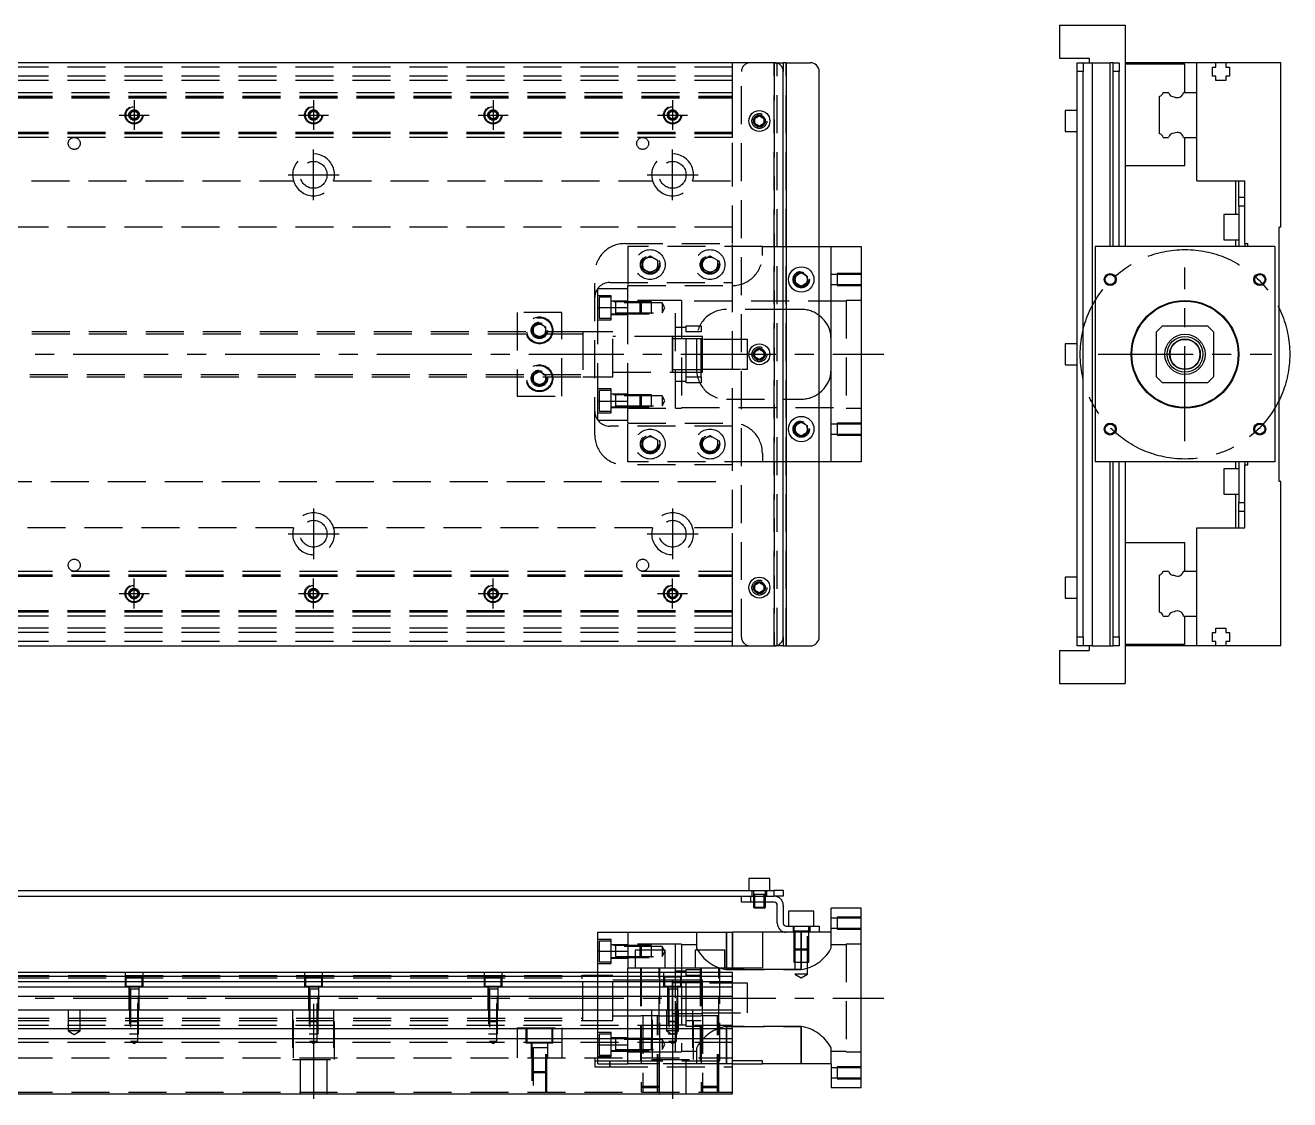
# Model space of a CAD drawing. Extents: x -21 to 843, y -308 to 112.
# Drawn here: x 420.6 to 843.3, y -249.2 to 110 of the extents above; entities that cross this region are included whole.
import ezdxf

# ---------------------------------------------------------------- set-up
doc = ezdxf.new("R2010")
doc.units = 0
doc.linetypes.add('CENTER', pattern=[50.8, 31.75, -6.35, 6.35, -6.35])
doc.linetypes.add('DASHED', pattern=[19.05, 12.7, -6.35])
doc.layers.get('0').update_dxf_attribs({"linetype": 'CONTINUOUS'})
doc.layers.add('CENTER', color=1, linetype='CENTER')

msp = doc.modelspace()

# ---------------------------------------------------------------- linework, layer by layer
at = {"color": 7, "linetype": 'CONTINUOUS'}
for p, q in [((766.27, 110), (766.27, 99)), ((766.27, 110), (788.27, 110)), ((788.27, 110), (788.27, 36)), ((671, 97.5), (3, 97.5)), ((671, 97.5), (674, 97.5)), ((674, 97.5), (674, 94.5)), ((675, 97.5), (674, 97.5)), ((675, 97.5), (675, -97.5)), ((675, 97.5), (683, 97.5)), ((766.27, 99), (776.27, 99)), ((772.27, 97.5), (774.27, 97.5)), ((772.27, 94.5), (772.27, 97.5)), ((774.27, 97.5), (777.27, 97.5)), ((774.27, 97.5), (774.27, 94.5)), ((776.27, 99), (776.27, 97.5)), ((777.27, 97.5), (777.27, -97.5)), ((777.27, 97.5), (783.27, 97.5)), ((783.27, 36), (783.27, 97.5)), ((784.27, 97.5), (783.27, 97.5)), ((784.27, 97.5), (786.27, 97.5)), ((784.27, 94.5), (784.27, 97.5)), ((786.27, 97.5), (786.27, 94.5)), ((812.27, 97.5), (788.27, 97.5)), ((812.27, 87.5), (812.27, 97.5)), ((818.57, 97.5), (812.27, 97.5)), ((821.97, 97.5), (818.57, 97.5)), ((818.57, 96), (818.57, 97.5)), ((821.97, 97.5), (821.97, 96)), ((840.27, 97.5), (821.97, 97.5)), ((840.27, 42.5), (840.27, 97.5)), ((674, -94.5), (674, 94.5)), ((686, -94.5), (686, 94.5)), ((774.27, 94.5), (772.27, 94.5)), ((772.27, -94.5), (772.27, 94.5)), ((774.27, -94.5), (774.27, 94.5)), ((786.27, 94.5), (784.27, 94.5)), ((784.27, 36), (784.27, 94.5)), ((786.27, 36), (786.27, 94.5)), ((808.27, 97), (788.27, 97)), ((808.27, 87.5), (808.27, 97)), ((817.42, 96), (818.57, 96)), ((817.42, 93), (817.42, 96)), ((818.57, 93), (817.42, 93)), ((818.57, 91.5), (818.57, 93)), ((821.97, 96), (823.12, 96)), ((821.97, 93), (821.97, 91.5)), ((823.12, 93), (821.97, 93)), ((823.12, 96), (823.12, 93)), ((821.97, 91.5), (818.57, 91.5)), ((799.77, 73.752272), (799.77, 86.247728)), ((801.022272, 87.5), (802.79668, 87.5)), ((807.747372, 87.5), (812.27, 87.5)), ((812.27, 72.5), (812.27, 87.5)), ((812.27, 72.5), (812.27, 87.5)), ((768.27, 81.5), (768.27, 78)), ((772.27, 81.5), (768.27, 81.5)), ((664.5, 78.866026), (666, 79.73205)), ((664.5, 77.133974), (664.5, 78.866026)), ((666, 76.26795), (664.5, 77.133974)), ((666, 79.73205), (667.5, 78.866026)), ((667.5, 77.133974), (666, 76.26795)), ((667.5, 78.866026), (667.5, 77.133974)), ((768.27, 78), (768.27, 74.5)), ((768.27, 74.5), (772.27, 74.5)), ((801.022272, 72.5), (802.79668, 72.5)), ((807.747372, 72.5), (812.27, 72.5)), ((808.27, 63), (808.27, 72.5)), ((812.27, 58), (812.27, 72.5)), ((808.27, 63), (788.27, 63)), ((812.27, 58), (828.27, 58)), ((825.27, 46.75), (825.27, 58)), ((826.27, 52.5), (826.27, 58)), ((828.27, 37), (828.27, 58)), ((826.27, 52.5), (828.27, 52.5)), ((826.27, 49.5), (826.27, 52.5)), ((821.27, 46.75), (821.27, 42.5)), ((826.27, 46.75), (821.27, 46.75)), ((828.27, 49.5), (826.27, 49.5)), ((826.27, 49.5), (826.27, 36)), ((821.27, 42.5), (821.27, 38.25)), ((840.27, 42.5), (839.77, 42.5)), ((839.77, -42.5), (839.77, 42.5)), ((821.27, 38.25), (826.27, 38.25)), ((825.27, 36), (825.27, 38.25)), ((686, 36), (690, 36)), ((690, 36), (700, 36)), ((690, -36), (690, 36)), ((700, 36), (700, -36)), ((838.27, 36), (778.27, 36)), ((778.27, 36), (778.27, -36)), ((828.27, 37), (829.27, 37)), ((828.27, 37), (828.27, 36)), ((829.27, 36), (829.27, 37)), ((838.27, 36), (838.27, -36)), ((678, 26.1547), (680, 27.309402)), ((678, 23.8453), (678, 26.1547)), ((680, 27.309402), (682, 26.1547)), ((682, 26.1547), (682, 23.8453)), ((680, 22.690598), (678, 23.8453)), ((682, 23.8453), (680, 22.690598)), ((800.77, 9.5), (798.77, 7.5)), ((800.77, 9.5), (815.77, 9.5)), ((817.77, 7.5), (815.77, 9.5)), ((798.77, -7.5), (798.77, 7.5)), ((817.77, 7.5), (817.77, -7.5)), ((664.5, 0.866026), (666, 1.73205)), ((664.5, -0.866026), (664.5, 0.866026)), ((666, 1.73205), (667.5, 0.866026)), ((667.5, 0.866026), (667.5, -0.866026)), ((768.27, 3.5), (768.27, 0)), ((772.27, 3.5), (768.27, 3.5)), ((768.27, 0), (768.27, -3.5)), ((666, -1.73205), (664.5, -0.866026)), ((667.5, -0.866026), (666, -1.73205)), ((768.27, -3.5), (772.27, -3.5)), ((798.77, -7.5), (800.77, -9.5)), ((815.77, -9.5), (817.77, -7.5)), ((815.77, -9.5), (800.77, -9.5)), ((678, -23.8453), (680, -22.690598)), ((678, -26.1547), (678, -23.8453)), ((680, -22.690598), (682, -23.8453)), ((682, -23.8453), (682, -26.1547)), ((680, -27.309402), (678, -26.1547)), ((682, -26.1547), (680, -27.309402)), ((690, -36), (686, -36)), ((700, -36), (690, -36)), ((838.27, -36), (778.27, -36)), ((783.27, -97.5), (783.27, -36)), ((784.27, -94.5), (784.27, -36)), ((786.27, -94.5), (786.27, -36)), ((788.27, -36), (788.27, -110)), ((825.27, -38.25), (825.27, -36)), ((826.27, -36), (826.27, -49.5)), ((828.27, -36), (828.27, -37)), ((828.27, -58), (828.27, -37)), ((828.27, -37), (829.27, -37)), ((829.27, -37), (829.27, -36)), ((821.27, -38.25), (821.27, -42.5)), ((826.27, -38.25), (821.27, -38.25)), ((821.27, -42.5), (821.27, -46.75)), ((840.27, -42.5), (839.77, -42.5)), ((840.27, -97.5), (840.27, -42.5)), ((821.27, -46.75), (826.27, -46.75)), ((825.27, -58), (825.27, -46.75)), ((826.27, -52.5), (826.27, -49.5)), ((826.27, -49.5), (828.27, -49.5)), ((828.27, -52.5), (826.27, -52.5)), ((826.27, -58), (826.27, -52.5)), ((812.27, -72.5), (812.27, -58)), ((812.27, -58), (828.27, -58)), ((808.27, -63), (788.27, -63)), ((808.27, -72.5), (808.27, -63)), ((768.27, -74.5), (768.27, -78)), ((772.27, -74.5), (768.27, -74.5)), ((799.77, -86.247728), (799.77, -73.752272)), ((801.022272, -72.5), (802.79668, -72.5)), ((807.747372, -72.5), (812.27, -72.5)), ((812.27, -87.5), (812.27, -72.5)), ((812.27, -87.5), (812.27, -72.5)), ((664.5, -77.133974), (666, -76.26795)), ((664.5, -78.866026), (664.5, -77.133974)), ((666, -79.73205), (664.5, -78.866026)), ((666, -76.26795), (667.5, -77.133974)), ((667.5, -78.866026), (666, -79.73205)), ((667.5, -77.133974), (667.5, -78.866026)), ((768.27, -78), (768.27, -81.5)), ((768.27, -81.5), (772.27, -81.5)), ((801.022272, -87.5), (802.79668, -87.5)), ((807.747372, -87.5), (812.27, -87.5)), ((808.27, -97), (808.27, -87.5)), ((812.27, -97.5), (812.27, -87.5)), ((818.57, -91.5), (821.97, -91.5)), ((818.57, -93), (818.57, -91.5)), ((821.97, -91.5), (821.97, -93)), ((674, -94.5), (674, -97.5)), ((772.27, -94.5), (774.27, -94.5)), ((772.27, -97.5), (772.27, -94.5)), ((774.27, -94.5), (774.27, -97.5)), ((784.27, -94.5), (786.27, -94.5)), ((784.27, -97.5), (784.27, -94.5)), ((786.27, -94.5), (786.27, -97.5)), ((808.27, -97), (788.27, -97)), ((817.42, -93), (818.57, -93)), ((817.42, -96), (817.42, -93)), ((818.57, -96), (817.42, -96)), ((818.57, -97.5), (818.57, -96)), ((821.97, -93), (823.12, -93)), ((821.97, -96), (821.97, -97.5)), ((823.12, -96), (821.97, -96)), ((823.12, -93), (823.12, -96)), ((3, -97.5), (671, -97.5)), ((674, -97.5), (671, -97.5)), ((674, -97.5), (675, -97.5)), ((675, -97.5), (683, -97.5)), ((766.27, -99), (776.27, -99)), ((766.27, -99), (766.27, -110)), ((774.27, -97.5), (772.27, -97.5)), ((777.27, -97.5), (774.27, -97.5)), ((776.27, -97.5), (776.27, -99)), ((777.27, -97.5), (783.27, -97.5)), ((783.27, -97.5), (784.27, -97.5)), ((786.27, -97.5), (784.27, -97.5)), ((812.27, -97.5), (788.27, -97.5)), ((818.57, -97.5), (812.27, -97.5)), ((821.97, -97.5), (818.57, -97.5)), ((840.27, -97.5), (821.97, -97.5)), ((766.27, -110), (788.27, -110)), ((669.5, -175.199332), (662.5, -175.199332)), ((662.5, -175.199332), (662.5, -179.199332)), ((669.5, -179.199332), (669.5, -175.199332)), ((412, -179.2), (671, -179.2)), ((412, -181.2), (663, -181.2)), ((660, -183.199332), (660, -181.199332)), ((663, -181.199332), (663, -183.199332)), ((663, -181.199332), (671, -181.199332)), ((663, -181.199332), (671, -181.199332)), ((671, -181.199332), (671, -179.199332)), ((671, -179.199332), (674, -179.199332)), ((674, -181.199332), (671, -181.199332)), ((674, -179.199332), (674, -181.199332)), ((663, -183.199332), (660, -183.199332)), ((671, -183.199332), (663, -183.199332)), ((664, -183.199332), (664, -184.849332)), ((664, -184.849332), (668, -184.849332)), ((664, -184.849332), (664.35, -185.199332)), ((664.35, -183.199332), (664.35, -185.199332)), ((667.65, -185.199332), (664.35, -185.199332)), ((667.65, -185.199332), (667.65, -183.199332)), ((667.65, -185.199332), (668, -184.849332)), ((668, -184.849332), (668, -183.199332)), ((672, -190.199332), (672, -184.199332)), ((674, -184.199332), (674, -190.199332)), ((690, -193.199332), (690, -185.199332)), ((700, -185.199332), (690, -185.199332)), ((700, -245.199332), (700, -185.199332)), ((684.25, -186.199332), (675.75, -186.199332)), ((675.75, -186.199332), (675.75, -191.199332)), ((684.25, -191.199332), (684.25, -186.199332)), ((612, -199.546856), (612, -193.199332)), ((612, -193.199332), (622, -193.199332)), ((622, -193.199332), (622, -205.199332)), ((622, -193.199332), (657, -193.199332)), ((657, -205.199332), (657, -193.199332)), ((667, -193.199332), (657, -193.199332)), ((667, -193.199332), (667, -205.199332)), ((675, -193.199332), (667, -193.199332)), ((675, -191.199332), (683, -191.199332)), ((683, -193.199332), (675, -193.199332)), ((683, -193.199332), (683, -191.199332)), ((683, -191.199332), (686, -191.199332)), ((686, -193.199332), (683, -193.199332)), ((686, -191.199332), (686, -193.199332)), ((690, -193.199332), (686, -193.199332)), ((612, -199.546856), (622, -199.546856)), ((612, -206.699332), (612, -199.546856)), ((634.5, -199.199332), (624.5, -199.199332)), ((624.5, -199.199332), (624.5, -205.199332)), ((634.5, -205.199332), (634.5, -199.199332)), ((654.5, -199.199332), (644.5, -199.199332)), ((644.5, -199.199332), (644.5, -205.199332)), ((654.5, -205.199332), (654.5, -199.199332)), ((657, -206.7), (405.5, -206.7)), ((622, -206.699332), (622, -205.199332)), ((667, -205.199332), (622, -205.199332)), ((657, -247.199332), (657, -206.699332)), ((657, -207.952272), (405.5, -207.952272)), ((405.5, -209.72668), (657, -209.72668)), ((637, -214.999278), (637, -209.499332)), ((638, -210.074332), (637, -210.074332)), ((639.75, -210.074332), (638, -210.074332)), ((641.5, -210.074332), (639.75, -210.074332)), ((646.5, -210.074332), (641.5, -210.074332)), ((647, -210.074332), (646.5, -210.074332)), ((657, -211.623076), (405.5, -211.623076)), ((657, -214.677372), (405.5, -214.677372)), ((637, -221.199338), (637, -214.999278)), ((17, -219.2), (657, -219.2)), ((637, -220.324332), (647, -220.324332)), ((657, -225.5), (17, -225.5)), ((657, -228.9), (17, -228.9)), ((667, -236.199332), (657, -236.199332)), ((667, -237.199332), (667, -236.199332)), ((657, -237.199332), (667, -237.199332)), ((690, -237.199332), (667, -237.199332)), ((690, -237.199332), (690, -245.199332)), ((17, -247.2), (657, -247.2)), ((700, -245.199332), (690, -245.199332))]:
    msp.add_line(p, q, dxfattribs=at)
at = {"color": 3, "linetype": 'DASHED'}
for p, q in [((657, 87.5), (657, 97.5)), ((671, -97.5), (671, 97.5)), ((671, 97.5), (671, -97.5)), ((672, -97.5), (672, 97.5)), ((675, -97.5), (675, 97.5)), ((657, 96), (17, 96)), ((657, 93), (17, 93)), ((660, -94.5), (660, 94.5)), ((657, 91.5), (17, 91.5)), ((17, 87.5), (657, 87.5)), ((17, 86.247728), (657, 86.247728)), ((17, 86.1147), (657, 86.1147)), ((17, 86.1), (657, 86.1)), ((17, 85.8), (657, 85.8)), ((657, 86.247728), (657, 87.5)), ((657, 73.752272), (657, 86.247728)), ((455.75, 80.721688), (457, 81.443376)), ((455.75, 79.278312), (455.75, 80.721688)), ((457, 81.443376), (458.25, 80.721688)), ((458.25, 80.721688), (458.25, 79.278312)), ((515.75, 80.721688), (517, 81.443376)), ((515.75, 79.278312), (515.75, 80.721688)), ((517, 81.443376), (518.25, 80.721688)), ((518.25, 80.721688), (518.25, 79.278312)), ((575.75, 80.721688), (577, 81.443376)), ((575.75, 79.278312), (575.75, 80.721688)), ((577, 81.443376), (578.25, 80.721688)), ((578.25, 80.721688), (578.25, 79.278312)), ((635.75, 80.721688), (637, 81.443376)), ((635.75, 79.278312), (635.75, 80.721688)), ((637, 81.443376), (638.25, 80.721688)), ((638.25, 80.721688), (638.25, 79.278312)), ((455.5, 80), (455.52041, 80.24661)), ((457, 78.556624), (455.75, 79.278312)), ((458.25, 79.278312), (457, 78.556624)), ((517, 78.556624), (515.75, 79.278312)), ((518.25, 79.278312), (517, 78.556624)), ((518.477374, 80.25955), (518.5, 80)), ((575.5, 80), (575.516134, 80.21941)), ((577, 78.556624), (575.75, 79.278312)), ((578.25, 79.278312), (577, 78.556624)), ((637, 78.556624), (635.75, 79.278312)), ((638.25, 79.278312), (637, 78.556624)), ((638.477374, 80.25955), (638.5, 80)), ((667.973226, 78.326156), (668, 78)), ((657, 74.2), (17, 74.2)), ((657, 73.9), (17, 73.9)), ((657, 73.8853), (17, 73.8853)), ((657, 73.752272), (17, 73.752272)), ((657, 72.5), (17, 72.5)), ((657, 72.5), (657, 73.752272)), ((657, 58), (657, 72.5)), ((403.708204, 58), (510.291796, 58)), ((523.708204, 58), (630.291796, 58)), ((643.708204, 58), (657, 58)), ((657, 37), (657, 58)), ((657, 42.5), (29.1, 42.5)), ((621, 37), (657, 37)), ((622, 36), (622, 23)), ((667, 36), (622, 36)), ((657, 24), (657, 37)), ((667, 33), (667, 36)), ((667, 36), (674, 36)), ((674, 36), (686, 36)), ((627, 31.443376), (629.5, 32.886752)), ((627, 28.556624), (627, 31.443376)), ((629.5, 32.886752), (632, 31.443376)), ((632, 31.443376), (632, 28.556624)), ((632.477798, 30.364306), (632.5, 30)), ((647, 31.443376), (649.5, 32.886752)), ((647, 28.556624), (647, 31.443376)), ((649.5, 32.886752), (652, 31.443376)), ((652, 31.443376), (652, 28.556624)), ((652.477798, 30.364306), (652.5, 30)), ((611, -27), (611, 27)), ((629.5, 27.113248), (627, 28.556624)), ((632, 28.556624), (629.5, 27.113248)), ((649.5, 27.113248), (647, 28.556624)), ((652, 28.556624), (649.5, 27.113248)), ((692, 26.65), (690, 26.65)), ((692, 26.999994), (692, 23.000006)), ((700, 26.999994), (692, 26.999994)), ((700, 26.65), (692, 26.65)), ((612, 22), (622, 22)), ((612, 15.652476), (612, 22)), ((616, 24), (657, 24)), ((622, 15.652476), (622, 23)), ((622, 23), (657, 23)), ((622, 15.652476), (622, 22)), ((657, -24), (657, 24)), ((682.483582, 25.286038), (682.5, 25)), ((690, 23.35), (692, 23.35)), ((692, 23.35), (700, 23.35)), ((692, 23.000006), (700, 23.000006)), ((616.5, 19.55635), (612, 19.55635)), ((612.5, 19.05635), (612.5, 12.05635)), ((616.5, 19.05635), (612.5, 19.05635)), ((616.5, 11.55635), (616.5, 19.55635)), ((622, 17.80635), (616.5, 17.80635)), ((630, 17.556344), (616.5, 17.556344)), ((617.9, 17.556354), (617.9, 13.556344)), ((633.5, 17.20635), (617.9, 17.20635)), ((638, 18), (622, 18)), ((638, 18), (622, 18)), ((626.15, 13.55635), (626.15, 17.55635)), ((626.5, 17.20635), (626.15, 17.55635)), ((626.5, 17.20635), (626.5, 13.90635)), ((630, 13.556354), (630, 17.556344)), ((633.5, 17.20635), (633.5, 13.90635)), ((634.452628, 15.55635), (633.5, 17.20635)), ((638, -18), (638, 18)), ((640, 18), (638, 18)), ((640, 18), (640, -18)), ((695, 17.75), (640, 17.75)), ((695, 18), (695, -18)), ((700, 18), (695, 18)), ((600, 14), (585, 14)), ((585, 14), (585, -14)), ((600, -14), (600, 14)), ((612, 15.652476), (622, 15.652476)), ((612, -15.652476), (612, 15.652476)), ((616.5, 13.556354), (630, 13.556354)), ((616.5, 13.30635), (622, 13.30635)), ((617.9, 13.90635), (633.5, 13.90635)), ((622, -15.652476), (622, 15.652476)), ((622, -15.652476), (622, 15.652476)), ((626.15, 13.55635), (626.5, 13.90635)), ((633.5, 13.90635), (634.452628, 15.55635)), ((674, 15), (655, 15)), ((680, 15), (674, 15)), ((590.5, 9.1547), (592.5, 10.309402)), ((590.5, 6.8453), (590.5, 9.1547)), ((592.5, 10.309402), (594.5, 9.1547)), ((594.5, 9.1547), (594.5, 6.8453)), ((612, 11.55635), (616.5, 11.55635)), ((612.5, 12.05635), (616.5, 12.05635)), ((641.5, 9), (638, 9)), ((641.5, 9.5), (646.5, 9.5)), ((641.5, 7.5), (641.5, 9.5)), ((646.5, 9.5), (646.5, 7.5)), ((607.005, 7.5), (365, 7.5)), ((607, 6.75), (365, 6.75)), ((590, 8), (590.018502, 8.303588)), ((592.5, 5.690598), (590.5, 6.8453)), ((594.5, 6.8453), (592.5, 5.690598)), ((617, 7.5), (607.005, 7.5)), ((607.005, 7.5), (607.005, -7.5)), ((617, -7.5), (617, 7.5)), ((617, -7.5), (617, 7.5)), ((637.005, 6), (617, 6)), ((636.995, 6), (617, 6)), ((646.5, 6), (636.995, 6)), ((637.005, 6), (636.995, 6)), ((637, -6.000006), (637, 6.000006)), ((637, 5.125), (637, 6.000006)), ((637, 5.325034), (637, 6)), ((637, 6), (637, -6)), ((637, 5.125), (637, -5.125)), ((647, 5.125), (637, 5.125)), ((646.5, 6), (637.005, 6)), ((641.5, -7.5), (641.5, 7.5)), ((646.5, 7.5), (641.5, 7.5)), ((645, 5), (645, -5)), ((646.5, -7.5), (646.5, 7.5)), ((647, 6), (646.5, 6)), ((647, -6), (647, 6)), ((660, 5), (647, 5)), ((662, 5), (660, 5)), ((662, -5), (662, 5)), ((664, 0), (664.023172, 0.30356)), ((365, -6.75), (607, -6.75)), ((365, -7.5), (607.005, -7.5)), ((590.5, -6.8453), (592.5, -5.690598)), ((590.5, -9.1547), (590.5, -6.8453)), ((592.5, -5.690598), (594.5, -6.8453)), ((594.5, -6.8453), (594.5, -9.1547)), ((594.983582, -7.713962), (595, -8)), ((607.005, -7.5), (617, -7.5)), ((617, -6), (637.005, -6)), ((617, -6), (636.995, -6)), ((636.995, -6), (646.5, -6)), ((636.995, -6), (637.005, -6)), ((637, -6.000006), (637, -5.125)), ((637, -5.125), (647, -5.125)), ((637, -6), (637, -5.325218)), ((637.005, -6), (646.5, -6)), ((641.5, -7.5), (646.5, -7.5)), ((641.5, -9.5), (641.5, -7.5)), ((646.5, -6), (647, -6)), ((646.5, -7.5), (646.5, -9.5)), ((647, -5), (660, -5)), ((660, -5), (662, -5)), ((592.5, -10.309402), (590.5, -9.1547)), ((594.5, -9.1547), (592.5, -10.309402)), ((616.5, -11.55635), (612, -11.55635)), ((612.5, -12.05635), (612.5, -19.05635)), ((616.5, -12.05635), (612.5, -12.05635)), ((616.5, -19.55635), (616.5, -11.55635)), ((638, -9), (641.5, -9)), ((646.5, -9.5), (641.5, -9.5)), ((585, -14), (600, -14)), ((612, -15.652476), (622, -15.652476)), ((612, -22), (612, -15.652476)), ((622, -13.30635), (616.5, -13.30635)), ((630, -13.556354), (616.5, -13.556347)), ((617.9, -13.556344), (617.9, -17.556354)), ((633.5, -13.90635), (617.9, -13.90635)), ((622, -22), (622, -15.652476)), ((622, -23), (622, -15.652476)), ((626.15, -17.55635), (626.15, -13.55635)), ((626.5, -13.90635), (626.15, -13.55635)), ((626.5, -13.90635), (626.5, -17.20635)), ((630, -17.556344), (630, -13.556354)), ((633.5, -13.90635), (633.5, -17.20635)), ((634.452628, -15.55635), (633.5, -13.90635)), ((633.5, -17.20635), (634.452628, -15.55635)), ((655, -15), (674, -15)), ((674, -15), (680, -15)), ((612, -19.55635), (616.5, -19.55635)), ((612.5, -19.05635), (616.5, -19.05635)), ((616.5, -17.556351), (630, -17.556344)), ((616.5, -17.80635), (622, -17.80635)), ((617.9, -17.20635), (633.5, -17.20635)), ((622, -18), (638, -18)), ((622, -18), (638, -18)), ((626.15, -17.55635), (626.5, -17.20635)), ((638, -18), (640, -18)), ((640, -17.75), (695, -17.75)), ((695, -18), (700, -18)), ((612, -22), (622, -22)), ((657, -24), (616, -24)), ((622, -23), (657, -23)), ((622, -36), (622, -23)), ((657, -37), (657, -24)), ((682.483582, -24.713962), (682.5, -25)), ((692, -23.35), (690, -23.35)), ((692, -23.000006), (692, -26.999994)), ((700, -23.000006), (692, -23.000006)), ((700, -23.35), (692, -23.35)), ((627, -28.556624), (629.5, -27.113248)), ((627, -31.443376), (627, -28.556624)), ((629.5, -27.113248), (632, -28.556624)), ((632, -28.556624), (632, -31.443376)), ((647, -28.556624), (649.5, -27.113248)), ((647, -31.443376), (647, -28.556624)), ((649.5, -27.113248), (652, -28.556624)), ((652, -28.556624), (652, -31.443376)), ((690, -26.65), (692, -26.65)), ((692, -26.65), (700, -26.65)), ((692, -26.999994), (700, -26.999994)), ((626.5, -30), (626.520026, -29.653944)), ((629.5, -32.886752), (627, -31.443376)), ((632, -31.443376), (629.5, -32.886752)), ((646.5, -30), (646.520026, -29.653944)), ((649.5, -32.886752), (647, -31.443376)), ((652, -31.443376), (649.5, -32.886752)), ((667, -33), (667, -36)), ((657, -37), (621, -37)), ((667, -36), (622, -36)), ((657, -58), (657, -37)), ((674, -36), (667, -36)), ((686, -36), (674, -36)), ((29.1, -42.5), (657, -42.5)), ((510.291796, -58), (403.708204, -58)), ((630.291796, -58), (523.708204, -58)), ((657, -58), (643.708204, -58)), ((657, -72.5), (657, -58)), ((17, -72.5), (657, -72.5)), ((17, -73.752272), (657, -73.752272)), ((17, -73.8853), (657, -73.8853)), ((17, -73.9), (657, -73.9)), ((17, -74.2), (657, -74.2)), ((657, -73.752272), (657, -72.5)), ((657, -86.247728), (657, -73.752272)), ((455.5, -80), (455.52041, -79.75339)), ((455.75, -79.278312), (457, -78.556624)), ((455.75, -80.721688), (455.75, -79.278312)), ((457, -78.556624), (458.25, -79.278312)), ((458.25, -79.278312), (458.25, -80.721688)), ((515.75, -79.278312), (517, -78.556624)), ((515.75, -80.721688), (515.75, -79.278312)), ((517, -78.556624), (518.25, -79.278312)), ((518.25, -79.278312), (518.25, -80.721688)), ((518.477374, -79.74045), (518.5, -80)), ((575.5, -80), (575.516134, -79.78059)), ((575.75, -79.278312), (577, -78.556624)), ((575.75, -80.721688), (575.75, -79.278312)), ((577, -78.556624), (578.25, -79.278312)), ((578.25, -79.278312), (578.25, -80.721688)), ((635.75, -79.278312), (637, -78.556624)), ((635.75, -80.721688), (635.75, -79.278312)), ((637, -78.556624), (638.25, -79.278312)), ((638.25, -79.278312), (638.25, -80.721688)), ((638.477374, -79.74045), (638.5, -80)), ((664, -78), (664.030168, -77.653934)), ((457, -81.443376), (455.75, -80.721688)), ((458.25, -80.721688), (457, -81.443376)), ((517, -81.443376), (515.75, -80.721688)), ((518.25, -80.721688), (517, -81.443376)), ((577, -81.443376), (575.75, -80.721688)), ((578.25, -80.721688), (577, -81.443376)), ((637, -81.443376), (635.75, -80.721688)), ((638.25, -80.721688), (637, -81.443376)), ((657, -85.8), (17, -85.8)), ((657, -86.1), (17, -86.1)), ((657, -86.1147), (17, -86.1147)), ((657, -86.247728), (17, -86.247728)), ((657, -87.5), (17, -87.5)), ((657, -87.5), (657, -86.247728)), ((657, -97.5), (657, -87.5)), ((657, -91.5), (17, -91.5)), ((657, -93), (17, -93)), ((657, -96), (17, -96)), ((660, -181.199332), (663, -181.199332)), ((663.5, -179.199332), (663.5, -181.199332)), ((668.000006, -180.599332), (663.999994, -180.599332)), ((668.000006, -180.599332), (663.999994, -180.599332)), ((664, -179.199332), (664, -183.199332)), ((664.000006, -181.199332), (664.000006, -183.199332)), ((664.35, -180.599332), (664.35, -183.199332)), ((667.65, -183.199332), (667.65, -180.599332)), ((667.999994, -183.199332), (667.999994, -181.199332)), ((668, -183.199332), (668, -179.199332)), ((668.5, -181.199332), (668.5, -179.199332)), ((692, -188.549332), (690, -188.549332)), ((692, -188.199338), (692, -192.199326)), ((700, -188.199338), (692, -188.199338)), ((700, -188.549332), (692, -188.549332)), ((645, -193.199332), (645, -198.16811)), ((655, -205.709206), (655, -193.199332)), ((655, -193.199332), (655, -205.199332)), ((657, -193.199332), (657, -205.199332)), ((677.25, -191.199332), (677.25, -193.199332)), ((682.500006, -192.799332), (677.499994, -192.799332)), ((677.500006, -191.199332), (677.500006, -203.199332)), ((677.9, -192.799332), (677.9, -207.199332)), ((680, -193.199332), (680, -205.709206)), ((680, -199.199332), (680, -193.199332)), ((682.1, -207.199332), (682.1, -192.799332)), ((682.499994, -203.199332), (682.499994, -191.199332)), ((690, -191.849332), (692, -191.849332)), ((690, -198.16811), (690, -193.199332)), ((692, -191.849332), (700, -191.849332)), ((692, -192.199326), (700, -192.199326)), ((616.5, -195.642982), (612, -195.642982)), ((612.5, -196.142982), (612.5, -199.642982)), ((616.5, -196.142982), (612.5, -196.142982)), ((616.5, -203.642982), (616.5, -195.642982)), ((622, -197.392982), (616.5, -197.392982)), ((630, -197.642988), (616.5, -197.642981)), ((617.9, -197.642978), (617.9, -201.642988)), ((633.5, -197.992982), (617.9, -197.992982)), ((638, -197.199332), (622, -197.199332)), ((626.15, -199.199332), (626.15, -197.642982)), ((626.5, -197.992982), (626.15, -197.642982)), ((626.5, -197.992982), (626.5, -199.199332)), ((630, -199.199332), (630, -197.642988)), ((633.5, -197.992982), (633.5, -201.292982)), ((634.452628, -199.642982), (633.5, -197.992982)), ((638, -205.199332), (638, -197.199332)), ((640, -197.199332), (638, -197.199332)), ((640, -197.199332), (640, -206.699332)), ((645, -197.449332), (640, -197.449332)), ((645, -198.16811), (645.034792, -198.435032)), ((645.034792, -198.435032), (645.13642, -198.740558)), ((689.823178, -198.83366), (689.954746, -198.476042)), ((689.954746, -198.476042), (690, -198.16811)), ((695, -197.449332), (690, -197.449332)), ((695, -197.199332), (695, -233.199332)), ((700, -197.199332), (695, -197.199332)), ((612.5, -199.642982), (612.5, -203.142982)), ((616.5, -201.642985), (630, -201.642978)), ((616.5, -201.892982), (622, -201.892982)), ((617.9, -201.292982), (633.5, -201.292982)), ((626.15, -199.642982), (626.15, -199.199332)), ((626.15, -201.642982), (626.15, -199.642982)), ((626.15, -201.642982), (626.5, -201.292982)), ((626.5, -199.199332), (626.5, -199.642982)), ((626.5, -199.642982), (626.5, -201.292982)), ((630, -201.642978), (630, -199.199332)), ((633.5, -201.292982), (634.452628, -199.642982)), ((677.5, -198.799332), (682.5, -198.799332)), ((677.5, -198.799332), (677.9, -199.199332)), ((682.1, -199.199332), (677.9, -199.199332)), ((680, -205.709206), (680, -199.199332)), ((682.1, -199.199332), (682.5, -198.799332)), ((454, -206.7), (454, -211.2)), ((460, -211.2), (460, -206.7)), ((514, -206.7), (514, -211.2)), ((520, -211.2), (520, -206.7)), ((574, -206.7), (574, -211.2)), ((580, -211.2), (580, -206.7)), ((612, -203.642982), (616.5, -203.642982)), ((612, -219.199332), (612, -206.699332)), ((612.5, -203.142982), (616.5, -203.142982)), ((622, -219.199332), (622, -206.699332)), ((626.25, -205.199332), (626.25, -236.199332)), ((626.499923, -205.199332), (626.500006, -246.699332)), ((632.499994, -246.699332), (632.500077, -205.199332)), ((632.75, -236.199332), (632.75, -205.199332)), ((634, -206.7), (634, -211.2)), ((638, -206.699332), (638, -205.199332)), ((641.5, -206.199332), (638, -206.199332)), ((638, -208.199332), (638, -206.699332)), ((640, -211.2), (640, -206.7)), ((641.5, -205.699332), (646.5, -205.699332)), ((641.5, -206.699332), (641.5, -205.699332)), ((641.5, -207.699332), (641.5, -206.699332)), ((646.25, -205.199332), (646.25, -236.199332)), ((646.499923, -205.199332), (646.500006, -246.699332)), ((652.499994, -246.699332), (652.500077, -205.199332)), ((652.75, -236.199332), (652.75, -205.199332)), ((655, -205.199332), (655, -205.709206)), ((655, -205.709206), (680, -205.709206)), ((680, -205.709206), (655, -205.709206)), ((677.500006, -203.199332), (682.499994, -203.199332)), ((54, -207.699332), (607.005, -207.699332)), ((54, -208.449332), (607, -208.449332)), ((454, -211.2), (460, -211.2)), ((459.75, -208.2), (454.25, -208.2)), ((454.25, -208.2), (454.25, -211.2)), ((455.25, -211.2), (455.25, -219.2)), ((455.500006, -211.2), (455.500006, -227.2)), ((458.499994, -227.2), (458.499994, -211.2)), ((458.75, -219.2), (458.75, -211.2)), ((459.75, -211.2), (459.75, -208.2)), ((514, -211.2), (520, -211.2)), ((519.75, -208.2), (514.25, -208.2)), ((514.25, -208.2), (514.25, -211.2)), ((515.25, -211.2), (515.25, -219.2)), ((515.500006, -211.2), (515.500006, -227.2)), ((518.499994, -227.2), (518.499994, -211.2)), ((518.75, -219.2), (518.75, -211.2)), ((519.75, -211.2), (519.75, -208.2)), ((574, -211.2), (580, -211.2)), ((579.75, -208.2), (574.25, -208.2)), ((574.25, -208.2), (574.25, -211.2)), ((575.25, -211.2), (575.25, -219.2)), ((575.500006, -211.2), (575.500006, -227.2)), ((578.499994, -227.2), (578.499994, -211.2)), ((578.75, -219.2), (578.75, -211.2)), ((579.75, -211.2), (579.75, -208.2)), ((617, -207.699332), (606.995, -207.699332)), ((607, -222.699338), (607, -207.699326)), ((617, -222.699332), (617, -207.699332)), ((622, -209.199332), (617, -209.199332)), ((626.5, -209.199332), (622, -209.199332)), ((632.5, -209.199332), (626.5, -209.199332)), ((634.25, -209.199332), (632.5, -209.199332)), ((634, -211.2), (640, -211.2)), ((639.75, -208.2), (634.25, -208.2)), ((634.25, -208.2), (634.25, -211.2)), ((637, -209.199332), (634.25, -209.199332)), ((635.25, -211.2), (635.25, -219.2)), ((635.500006, -211.2), (635.500006, -227.2)), ((637, -209.199332), (636.995, -209.199332)), ((637, -209.199332), (637, -209.200168)), ((638, -209.199332), (637, -209.199332)), ((637.005, -209.199332), (637, -209.199332)), ((637, -209.200168), (637, -214.999288)), ((638, -215.199332), (638, -208.199332)), ((639.75, -209.199332), (638, -209.199332)), ((638.499994, -227.2), (638.499994, -211.2)), ((638.75, -219.2), (638.75, -211.2)), ((639.75, -211.2), (639.75, -208.2)), ((641.5, -209.199332), (639.75, -209.199332)), ((640, -211.199332), (640, -233.199332)), ((646.5, -207.699332), (641.5, -207.699332)), ((641.5, -222.699332), (641.5, -207.699332)), ((646.5, -209.199332), (641.5, -209.199332)), ((647, -209.199332), (646.5, -209.199332)), ((647, -215.199332), (647, -209.199332)), ((662, -210.199332), (647, -210.199332)), ((662, -215.199332), (662, -210.199332)), ((682.1, -207.199332), (677.9, -207.199332)), ((677.9, -207.199332), (680, -208.411768)), ((680, -208.411768), (682.1, -207.199332)), ((458.500006, -212.2), (455.499994, -212.2)), ((455.75, -212.2), (455.75, -229.7)), ((458.25, -229.7), (458.25, -212.2)), ((518.500006, -212.2), (515.499994, -212.2)), ((515.75, -212.2), (515.75, -229.7)), ((518.25, -229.7), (518.25, -212.2)), ((578.500006, -212.2), (575.499994, -212.2)), ((575.75, -212.2), (575.75, -229.7)), ((578.25, -229.7), (578.25, -212.2)), ((638.500006, -212.2), (635.499994, -212.2)), ((635.75, -212.2), (635.75, -229.7)), ((637, -214.999288), (637, -215.39937)), ((637, -215.39937), (637, -221.199332)), ((638, -228.899332), (638, -215.199332)), ((638.25, -229.7), (638.25, -212.2)), ((647, -221.199332), (647, -215.199332)), ((662, -220.199332), (662, -215.199332)), ((435, -219.2), (435, -226.2)), ((439, -226.2), (439, -219.2)), ((510, -219.2), (510, -235.7)), ((510.291796, -235.2), (510.291796, -219.2)), ((523.708204, -219.2), (523.708204, -235.2)), ((524, -235.7), (524, -219.2)), ((612, -225.499332), (612, -219.199332)), ((622, -225.499332), (622, -219.199332)), ((630, -219.2), (630, -235.7)), ((630.291796, -235.2), (630.291796, -219.2)), ((635, -219.199332), (635, -226.199332)), ((639, -226.199332), (639, -219.199332)), ((643.708204, -219.2), (643.708204, -235.2)), ((644, -235.7), (644, -219.2)), ((54, -221.95), (607, -221.95)), ((54, -222.7), (607.005, -222.7)), ((455.5, -222.95), (458.5, -222.95)), ((455.5, -222.95), (455.75, -223.2)), ((458.25, -223.2), (455.75, -223.2)), ((458.25, -223.2), (458.5, -222.95)), ((515.5, -222.95), (518.5, -222.95)), ((515.5, -222.95), (515.75, -223.2)), ((518.25, -223.2), (515.75, -223.2)), ((518.25, -223.2), (518.5, -222.95)), ((575.5, -222.95), (578.5, -222.95)), ((575.5, -222.95), (575.75, -223.2)), ((578.25, -223.2), (575.75, -223.2)), ((578.25, -223.2), (578.5, -222.95)), ((606.995, -222.699332), (617, -222.699332)), ((617, -221.199332), (622, -221.199332)), ((622, -221.199332), (626.39999, -221.199332)), ((632.500006, -221.199332), (626.499994, -221.199332)), ((627, -221.199332), (627, -246.699332)), ((632, -246.699332), (632, -221.199332)), ((632.60001, -221.199332), (637.005, -221.199332)), ((635.5, -222.95), (638.5, -222.95)), ((635.5, -222.95), (635.75, -223.2)), ((638.25, -223.2), (635.75, -223.2)), ((636.995, -221.199332), (646.39999, -221.199332)), ((637, -221.198496), (637, -220.52556)), ((637, -221.199332), (637, -221.198496)), ((637.005, -221.199332), (646.5, -221.199332)), ((638.25, -223.2), (638.5, -222.95)), ((641.5, -222.699332), (646.5, -222.699332)), ((641.5, -224.699332), (641.5, -222.699332)), ((652.500006, -221.199332), (646.499994, -221.199332)), ((647, -220.199332), (662, -220.199332)), ((647, -221.199332), (647, -246.699332)), ((652, -246.699332), (652, -221.199332)), ((657, -224.35), (17, -224.35)), ((439, -226.2), (435, -226.2)), ((435, -226.2), (437, -227.3547)), ((437, -227.3547), (439, -226.2)), ((455.500006, -227.2), (458.499994, -227.2)), ((515.500006, -227.2), (518.499994, -227.2)), ((575.500006, -227.2), (578.499994, -227.2)), ((585, -225.2), (600, -225.2)), ((585, -225.2), (585, -235.2)), ((588, -225.2), (588, -230.2)), ((588.25, -225.2), (588.25, -225.5)), ((588.25, -225.5), (588.25, -228.9)), ((596.75, -225.5), (596.75, -225.2)), ((596.75, -228.9), (596.75, -225.5)), ((597, -230.2), (597, -225.2)), ((600, -225.2), (600, -235.2)), ((612, -228.899332), (612, -225.499332)), ((616.5, -226.755682), (612, -226.755682)), ((612.5, -227.255682), (612.5, -228.899332)), ((613.708204, -227.255682), (612.5, -227.255682)), ((616.5, -227.255682), (613.708204, -227.255682)), ((616.5, -234.755682), (616.5, -226.755682)), ((622, -228.899332), (622, -225.499332)), ((639, -226.199332), (635, -226.199332)), ((635, -226.199332), (637, -227.354032)), ((635.500006, -227.2), (638.499994, -227.2)), ((637, -227.354032), (639, -226.199332)), ((638, -224.199332), (641.5, -224.199332)), ((646.5, -224.699332), (641.5, -224.699332)), ((680, -224.689458), (655, -224.689458)), ((655, -224.689458), (680, -224.689458)), ((655, -237.199332), (655, -224.689458)), ((655, -224.689458), (655, -228.899332)), ((680, -224.689458), (680, -237.199332)), ((680, -237.199332), (680, -224.689458)), ((657, -230.05), (17, -230.05)), ((458.25, -229.7), (455.75, -229.7)), ((455.75, -229.7), (457, -230.421688)), ((457, -230.421688), (458.25, -229.7)), ((518.25, -229.7), (515.75, -229.7)), ((515.75, -229.7), (517, -230.421688)), ((517, -230.421688), (518.25, -229.7)), ((578.25, -229.7), (575.75, -229.7)), ((575.75, -229.7), (577, -230.421688)), ((577, -230.421688), (578.25, -229.7)), ((588, -230.2), (597, -230.2)), ((588.25, -228.9), (588.25, -230.2)), ((589.75, -230.2), (589.75, -235.2)), ((595.000006, -231.8), (589.999994, -231.8)), ((589.999996, -230.2), (590.000006, -246.7)), ((590.4, -231.8), (590.4, -246.7)), ((594.6, -246.7), (594.6, -231.8)), ((594.999994, -246.7), (595.000004, -230.2)), ((595.25, -235.2), (595.25, -230.2)), ((596.75, -230.2), (596.75, -228.9)), ((612, -230.851808), (612, -228.899332)), ((612, -230.851808), (613.708204, -230.851808)), ((612, -235.199332), (612, -230.851808)), ((612.5, -228.899332), (612.5, -230.755682)), ((612.5, -230.755682), (612.5, -234.255682)), ((613.708204, -230.851808), (622, -230.851808)), ((622, -228.505682), (616.5, -228.505682)), ((630, -228.755686), (616.5, -228.755686)), ((617.9, -228.755676), (617.9, -232.755686)), ((633.5, -229.105682), (617.9, -229.105682)), ((617.9, -232.405682), (633.5, -232.405682)), ((622, -236.199332), (622, -228.899332)), ((626.15, -228.899332), (626.15, -228.755682)), ((626.29365, -228.899332), (626.15, -228.755682)), ((626.15, -230.755682), (626.15, -228.899332)), ((626.15, -232.755682), (626.15, -230.755682)), ((626.15, -232.755682), (626.5, -232.405682)), ((626.5, -229.105682), (626.29365, -228.899332)), ((630, -228.899332), (630, -228.755686)), ((630, -232.755676), (630, -228.899332)), ((633.5, -229.105682), (633.5, -232.405682)), ((634.452628, -230.755682), (633.5, -229.105682)), ((633.5, -232.405682), (634.452628, -230.755682)), ((638.25, -229.7), (635.75, -229.7)), ((635.75, -229.7), (637, -230.421688)), ((637, -230.421688), (638.25, -229.7)), ((638, -233.199332), (638, -228.899332)), ((645.045254, -231.922622), (645, -232.230554)), ((645, -232.230554), (645, -237.199332)), ((645.176822, -231.565004), (645.045254, -231.922622)), ((655, -228.899332), (655, -236.199332)), ((689.965208, -231.963632), (689.86358, -231.658106)), ((690, -232.230554), (689.965208, -231.963632)), ((690, -237.199332), (690, -232.230554)), ((17, -235.2), (657, -235.2)), ((510, -235.7), (524, -235.7)), ((512.5, -235.7), (512.5, -247.2)), ((521.5, -247.2), (521.5, -235.7)), ((611, -235.199332), (611, -236.199332)), ((611, -236.199332), (621, -236.199332)), ((611, -236.199332), (611, -238.199332)), ((612, -234.755682), (616.5, -234.755682)), ((612, -237.199332), (612, -235.199332)), ((612.5, -234.255682), (613.708204, -234.255682)), ((613.708204, -234.255682), (616.5, -234.255682)), ((616, -238.199332), (616, -236.199332)), ((616, -236.199332), (616, -237.199332)), ((616.5, -232.755676), (630, -232.755676)), ((616.5, -233.005682), (622, -233.005682)), ((621, -236.199332), (657, -236.199332)), ((622, -233.199332), (626.5, -233.199332)), ((622, -237.199332), (622, -236.199332)), ((626.5, -233.199332), (627, -233.199332)), ((627, -233.199332), (632, -233.199332)), ((630, -235.7), (644, -235.7)), ((632, -233.199332), (632.5, -233.199332)), ((632.5, -233.199332), (638, -233.199332)), ((632.5, -235.7), (632.5, -247.2)), ((638, -233.199332), (640, -233.199332)), ((640, -232.949332), (645, -232.949332)), ((641.5, -247.2), (641.5, -235.7)), ((655, -236.199332), (655, -237.199332)), ((690, -232.949332), (695, -232.949332)), ((695, -233.199332), (700, -233.199332)), ((590, -239.8), (595, -239.8)), ((590, -239.8), (590.4, -240.2)), ((594.6, -240.2), (590.4, -240.2)), ((594.6, -240.2), (595, -239.8)), ((611, -238.199332), (616, -238.199332)), ((612, -237.199332), (622, -237.199332)), ((616, -237.199332), (616, -238.199332)), ((616, -238.199332), (657, -238.199332)), ((626.5, -237.199332), (622, -237.199332)), ((627, -237.199332), (626.5, -237.199332)), ((632, -237.199332), (627, -237.199332)), ((632.5, -237.199332), (632, -237.199332)), ((646.5, -237.199332), (632.5, -237.199332)), ((647, -237.199332), (646.5, -237.199332)), ((652, -237.199332), (647, -237.199332)), ((652.5, -237.199332), (652, -237.199332)), ((657, -237.199332), (652.5, -237.199332)), ((692, -238.549332), (690, -238.549332)), ((692, -238.199338), (692, -242.199326)), ((700, -238.199338), (692, -238.199338)), ((700, -238.549332), (692, -238.549332)), ((626.5, -244.699332), (632.5, -244.699332)), ((626.5, -244.699332), (627, -245.199332)), ((632, -245.199332), (632.5, -244.699332)), ((646.5, -244.699332), (652.5, -244.699332)), ((646.5, -244.699332), (647, -245.199332)), ((652, -245.199332), (652.5, -244.699332)), ((690, -241.849332), (692, -241.849332)), ((692, -241.849332), (700, -241.849332)), ((692, -242.199326), (700, -242.199326)), ((17, -246.7), (657, -246.7)), ((632, -245.199332), (627, -245.199332)), ((652, -245.199332), (647, -245.199332))]:
    msp.add_line(p, q, dxfattribs=at)
for centre, radius in [((457, 80), 3), ((457, 80), 2.75), ((457, 80), 1.75), ((457, 80), 1.5), ((457, 80), 1.25), ((517, 80), 3), ((517, 80), 2.75), ((517, 80), 1.75), ((517, 80), 1.5), ((577, 80), 3), ((577, 80), 2.75), ((577, 80), 1.75), ((577, 80), 1.5), ((577, 80), 1.25), ((637, 80), 3), ((637, 80), 2.75), ((637, 80), 1.75), ((637, 80), 1.5), ((637, 80), 1.25), ((666, 78), 2.5), ((666, 78), 2), ((437, 70.5), 2), ((627, 70.5), 2), ((517, 60), 4.5), ((637, 60), 4.5), ((629.5, 30), 5), ((649.5, 30), 5), ((629.5, 30), 3.25), ((629.5, 30), 3), ((629.5, 30), 2.5), ((649.5, 30), 3.25), ((649.5, 30), 3), ((649.5, 30), 2.5), ((680, 25), 2.75), ((680, 25), 2.5), ((592.5, 8), 4.5), ((592.5, 8), 4.25), ((592.5, 8), 2.75), ((592.5, 8), 2.5), ((592.5, 8), 2.1), ((666, 0), 2.5), ((666, 0), 2), ((592.5, -8), 4.5), ((592.5, -8), 4.25), ((592.5, -8), 2.75), ((592.5, -8), 2.5), ((592.5, -8), 2.1), ((629.5, -30), 5), ((649.5, -30), 5), ((680, -25), 2.75), ((680, -25), 2.5), ((629.5, -30), 3.25), ((629.5, -30), 3), ((629.5, -30), 2.5), ((649.5, -30), 3.25), ((649.5, -30), 3), ((649.5, -30), 2.5), ((517, -60), 4.5), ((637, -60), 4.5), ((437, -70.5), 2), ((627, -70.5), 2), ((666, -78), 2.5), ((666, -78), 2), ((457, -80), 3), ((457, -80), 2.75), ((457, -80), 1.75), ((457, -80), 1.5), ((457, -80), 1.25), ((517, -80), 3), ((517, -80), 2.75), ((517, -80), 1.75), ((517, -80), 1.5), ((517, -80), 1.25), ((577, -80), 3), ((577, -80), 2.75), ((577, -80), 1.75), ((577, -80), 1.5), ((577, -80), 1.25), ((637, -80), 3), ((637, -80), 2.75), ((637, -80), 1.75), ((637, -80), 1.5), ((637, -80), 1.25)]:
    msp.add_circle(centre, radius, dxfattribs=at)
at = {"color": 7, "linetype": 'CONTINUOUS'}
for centre, radius in [((517, 80), 1.25), ((666, 78), 3.5), ((680, 25), 4.25), ((783.27, 25), 1.65), ((833.27, 25), 1.65), ((808.27, 0), 18), ((808.27, 0), 17.75), ((808.27, 0), 6.75), ((808.27, 0), 6), ((808.27, 0), 5.125), ((808.27, 0), 5), ((666, 0), 3.5), ((680, -25), 4.25), ((783.27, -25), 1.65), ((833.27, -25), 1.65), ((666, -78), 3.5)]:
    msp.add_circle(centre, radius, dxfattribs=at)
at = {"color": 3, "linetype": 'CONTINUOUS'}
for centre in [(783.27, 25), (833.27, 25), (783.27, -25), (833.27, -25)]:
    msp.add_circle(centre, 2, dxfattribs=at)
at = {"color": 3, "linetype": 'DASHED'}
for centre, radius, start, end in [((663, 94.5), 3, 90, 180), ((517, 60), 7, 343.39845, 196.60155), ((637, 60), 7, 343.39845, 196.60155), ((517, 60), 7, 196.60155, 343.39845), ((637, 60), 7, 196.60155, 343.39845), ((621, 27), 10, 90, 180), ((657, 33), 10, 270, 0), ((616, 19), 5, 90, 180), ((655, 5), 10, 90, 180), ((680, 5), 10, 53.130102, 90), ((655, -5), 10, 180, 270), ((680, -5), 10, 270, 306.869898), ((616, -19), 5, 180, 270), ((657, -33), 10, 0, 90), ((621, -27), 10, 180, 270), ((517, -60), 7, 16.60155, 163.39845), ((637, -60), 7, 16.60155, 163.39845), ((517, -60), 7, 163.39845, 16.60155), ((637, -60), 7, 163.39845, 16.60155), ((663, -94.5), 3, 180, 270), ((657.333832, -191.940959), 13.964648, 209.13802648, 260.37933944), ((677.794189, -192.102715), 13.784128, 279.20837209, 330.77035528), ((657.205811, -238.295949), 13.784128, 99.20837209, 150.77035528), ((677.666168, -238.457705), 13.964648, 29.13802648, 80.37933944)]:
    msp.add_arc(centre, radius, start, end, dxfattribs=at)
at = {"color": 7, "linetype": 'CONTINUOUS'}
for centre, radius, start, end in [((671, 94.5), 3, 0, 90), ((683, 94.5), 3, 0, 90), ((799.37, 87.9), 1.7, 283.608961, 346.391039), ((804.47, 87.8), 1.7, 190.164249, 277.540197), ((805.77, 87.8), 2, 237.42103, 351.373073), ((666, 78), 1.65, 155.380023, 180), ((666, 78), 1.65, 180, 204.619977), ((666, 78), 1.65, 144.619977, 155.380023), ((666, 78), 1.65, 204.619977, 215.380023), ((666, 78), 1.65, 95.380023, 144.619977), ((666, 78), 1.65, 215.380023, 264.619977), ((666, 78), 1.65, 84.619977, 95.380023), ((666, 78), 1.65, 264.619977, 275.380023), ((666, 78), 1.65, 35.380023, 84.619977), ((666, 78), 1.65, 275.380023, 324.619977), ((666, 78), 1.65, 24.619977, 35.380023), ((666, 78), 1.65, 324.619977, 335.380023), ((666, 78), 1.65, 335.380023, 24.619977), ((799.37, 72.1), 1.7, 13.608961, 76.391039), ((804.47, 72.2), 1.7, 82.459803, 169.835751), ((805.77, 72.2), 2, 8.626927, 122.57897), ((680, 25), 2.1, 162.24721, 180), ((680, 25), 2.1, 137.75279, 162.24721), ((680, 25), 2.1, 102.24721, 137.75279), ((680, 25), 2.1, 77.75279, 102.24721), ((680, 25), 2.1, 42.24721, 77.75279), ((680, 25), 2.1, 17.75279, 42.24721), ((680, 25), 2.1, 342.24721, 17.75279), ((680, 25), 2.1, 180, 197.75279), ((680, 25), 2.1, 197.75279, 222.24721), ((680, 25), 2.1, 222.24721, 257.75279), ((680, 25), 2.1, 257.75279, 282.24721), ((680, 25), 2.1, 282.24721, 317.75279), ((680, 25), 2.1, 317.75279, 342.24721), ((680, 5), 10, 0, 53.130102), ((666, 0), 1.65, 155.380023, 180), ((666, 0), 1.65, 180, 204.619977), ((666, 0), 1.65, 144.619977, 155.380023), ((666, 0), 1.65, 95.380023, 144.619977), ((666, 0), 1.65, 84.619977, 95.380023), ((666, 0), 1.65, 35.380023, 84.619977), ((666, 0), 1.65, 24.619977, 35.380023), ((666, 0), 1.65, 335.380023, 24.619977), ((666, 0), 1.65, 204.619977, 215.380023), ((666, 0), 1.65, 215.380023, 264.619977), ((666, 0), 1.65, 264.619977, 275.380023), ((666, 0), 1.65, 275.380023, 324.619977), ((666, 0), 1.65, 324.619977, 335.380023), ((680, -5), 10, 306.869898, 0), ((680, -25), 2.1, 162.24721, 180), ((680, -25), 2.1, 180, 197.75279), ((680, -25), 2.1, 137.75279, 162.24721), ((680, -25), 2.1, 102.24721, 137.75279), ((680, -25), 2.1, 77.75279, 102.24721), ((680, -25), 2.1, 42.24721, 77.75279), ((680, -25), 2.1, 17.75279, 42.24721), ((680, -25), 2.1, 342.24721, 17.75279), ((680, -25), 2.1, 197.75279, 222.24721), ((680, -25), 2.1, 222.24721, 257.75279), ((680, -25), 2.1, 257.75279, 282.24721), ((680, -25), 2.1, 282.24721, 317.75279), ((680, -25), 2.1, 317.75279, 342.24721), ((799.37, -72.1), 1.7, 283.608961, 346.391039), ((804.47, -72.2), 1.7, 190.164249, 277.540197), ((805.77, -72.2), 2, 237.42103, 351.373073), ((666, -78), 1.65, 155.380023, 180), ((666, -78), 1.65, 180, 204.619977), ((666, -78), 1.65, 144.619977, 155.380023), ((666, -78), 1.65, 204.619977, 215.380023), ((666, -78), 1.65, 95.380023, 144.619977), ((666, -78), 1.65, 215.380023, 264.619977), ((666, -78), 1.65, 84.619977, 95.380023), ((666, -78), 1.65, 264.619977, 275.380023), ((666, -78), 1.65, 35.380023, 84.619977), ((666, -78), 1.65, 275.380023, 324.619977), ((666, -78), 1.65, 24.619977, 35.380023), ((666, -78), 1.65, 324.619977, 335.380023), ((666, -78), 1.65, 335.380023, 24.619977), ((799.37, -87.9), 1.7, 13.608961, 76.391039), ((804.47, -87.8), 1.7, 82.459803, 169.835751), ((805.77, -87.8), 2, 8.626927, 122.57897), ((671, -94.5), 3, 270, 0), ((683, -94.5), 3, 270, 0), ((671, -184.199332), 3, 0, 90), ((671, -184.199332), 1, 0, 90), ((675, -190.199332), 3, 180, 270), ((675, -190.199332), 1, 180, 270)]:
    msp.add_arc(centre, radius, start, end, dxfattribs=at)
at = {"layer": 'CENTER', "color": 1, "linetype": 'CENTER'}
for p, q in [((457, 85), (457, 75)), ((517, 85), (517, 75)), ((577, 85), (577, 75)), ((637, 85), (637, 75)), ((452, 80), (462, 80)), ((512, 80), (522, 80)), ((572, 80), (582, 80)), ((632, 80), (642, 80)), ((517, 51.5), (517, 68.5)), ((637, 51.5), (637, 68.5)), ((508.5, 60), (525.5, 60)), ((628.5, 60), (645.5, 60)), ((808.27, -29), (808.27, 29)), ((-20.607194, 0), (707.569477, 0)), ((779.27, 0), (837.27, 0)), ((517, -51.5), (517, -68.5)), ((637, -51.5), (637, -68.5)), ((508.5, -60), (525.5, -60)), ((628.5, -60), (645.5, -60)), ((457, -85), (457, -75)), ((517, -85), (517, -75)), ((577, -85), (577, -75)), ((637, -85), (637, -75)), ((452, -80), (462, -80)), ((512, -80), (522, -80)), ((572, -80), (582, -80)), ((632, -80), (642, -80)), ((-20.607194, -215.2), (707.569477, -215.2)), ((517, -217.2), (517, -249.2)), ((637, -217.2), (637, -249.2))]:
    msp.add_line(p, q, dxfattribs=at)
msp.add_circle((808.27, 0), 35.000001, dxfattribs=at)

doc.saveas('drawing.dxf')
